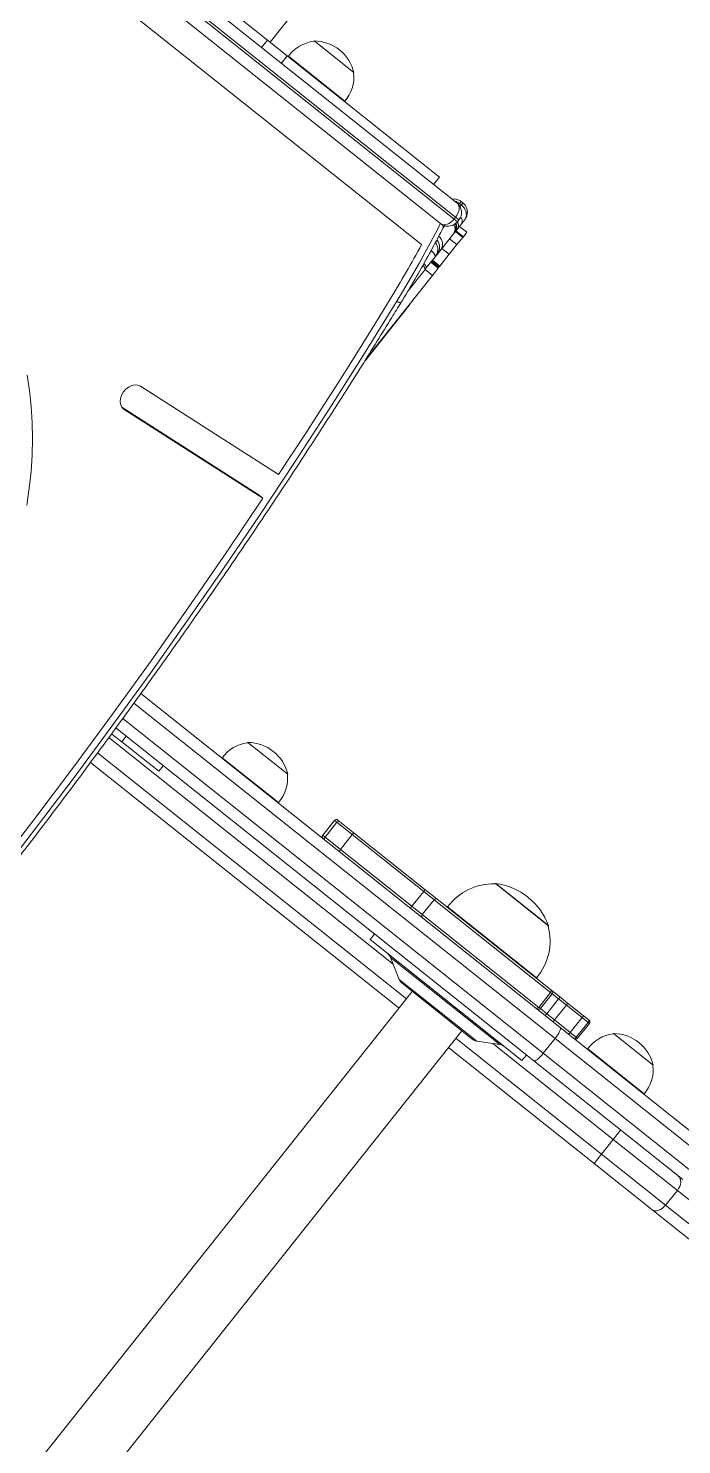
# Model space of a CAD drawing. Header units: millimetres. Extents: x -229914 to 856942, y -268655 to 87212.
# Drawn here: x -134199 to -133923, y 19788 to 20386 of the extents above; entities that cross this region are included whole.
import ezdxf

# ---------------------------------------------------------------- set-up
doc = ezdxf.new("R2010")
doc.units = ezdxf.units.MM

# ---------------------------------------------------------------- blocks, each defined once
blk = doc.blocks.new('Т912NEW')
at = {"color": 7, "linetype": 'Continuous', "lineweight": 15}
for p, q in [((4710.75, 1624.44), (4710.75, 1560.17)), ((4725, 1572.17), (4725, 1571.93)), ((4746.5, 1572.17), (4725, 1572.17)), ((4746.49, 1571.93), (4746.5, 1572.17)), ((4750.93, 1560.37), (4720.56, 1560.37)), ((4720.58, 1560.37), (4720.58, 1560.17)), ((4750.92, 1560.17), (4750.92, 1560.37)), ((4310.75, 1556.17), (4814.87, 1556.17)), ((4580.57, 1560.17), (4709.4, 1560.17)), ((4709.4, 1556.17), (4709.4, 1560.17)), ((4709.4, 1560.17), (4720.06, 1560.17)), ((4720.06, 1556.17), (4720.06, 1560.17)), ((4720.06, 1560.17), (4802.24, 1560.17)), ((4802.24, 1556.17), (4802.24, 1560.17)), ((4816.75, 1557.84), (4815.75, 1557.84)), ((4816.75, 1556.73), (4815.75, 1556.73)), ((4818.08, 1551.17), (4313.96, 1551.17)), ((4313.96, 1550.17), (4818.08, 1550.17)), ((4818.08, 1551.17), (4818.08, 1550.17)), ((4819.87, 1550.17), (4819.87, 1551.17)), ((4821.75, 1552.72), (4821.75, 1550.73)), ((4821.75, 1550.73), (4821.75, 1547.98)), ((4825.75, 1549.18), (4821.75, 1549.18)), ((4825.75, 1549.18), (4825.75, 1546.78)), ((4814.72, 1545.17), (4310.75, 1545.17)), ((4814.72, 1545.17), (4815.6, 1545.17)), ((4821.75, 1547.98), (4821.75, 1545.5)), ((4821.75, 1546.78), (4825.75, 1546.78)), ((4821.75, 1546.38), (4825.75, 1546.38)), ((4821.75, 1545.5), (4821.75, 1545.17)), ((4821.75, 1545.17), (4821.75, 1536.76)), ((4825.75, 1542.48), (4821.75, 1542.48)), ((4825.75, 1546.78), (4825.75, 1546.38)), ((4825.75, 1546.38), (4825.75, 1542.48)), ((4825.75, 1542.48), (4825.75, 1537.28)), ((4821.75, 1537.28), (4825.75, 1537.28)), ((4821.75, 1536.76), (4821.75, 1533.97)), ((4825.75, 1537.28), (4825.75, 1530.92)), ((4814.05, 1533.17), (4322.51, 1533.17)), ((4821.75, 1533.97), (4821.75, 1532.74)), ((4821.75, 1532.74), (4821.75, 1526.72)), ((4821.75, 1530.92), (4825.75, 1530.92)), ((4821.75, 1530.44), (4825.75, 1530.44)), ((4825.75, 1530.92), (4825.75, 1530.44)), ((4825.75, 1530.44), (4825.75, 1530.27)), ((4821.75, 1530.27), (4825.75, 1530.27)), ((4821.75, 1529.76), (4825.75, 1529.76)), ((4821.75, 1526.72), (4821.75, 1525.85)), ((4821.75, 1525.85), (4821.75, 1514.35)), ((4821.75, 1525.85), (4825.75, 1525.85)), ((4825.75, 1530.27), (4825.75, 1529.76)), ((4825.75, 1529.76), (4825.75, 1525.85)), ((4825.75, 1525.85), (4825.75, 1480.91)), ((4825.95, 1510.34), (4825.75, 1510.34)), ((4825.95, 1479.98), (4825.95, 1510.35)), ((4758.51, 1412.51), (4827.31, 1419.65)), ((4757.87, 1400.68), (4825.78, 1407.72)), ((4759.24, 1400.55), (4828.36, 1407.72)), ((4825.78, 1407.72), (4828.36, 1407.72)), ((5006.45, 1341.67), (5006.45, 1341.47)), ((5035.05, 1341.67), (5006.45, 1341.67)), ((5034.09, 1341.68), (5006.75, 1341.68)), ((5035.04, 1341.47), (5035.05, 1341.67)), ((4887.57, 1323.17), (4887.57, 1322.93)), ((4909.07, 1323.17), (4887.57, 1323.17)), ((4909.06, 1322.93), (4909.07, 1323.17)), ((4937.7, 1321.17), (4938.65, 1321.17)), ((4938.65, 1321.17), (4946.7, 1321.17)), ((4946.7, 1321.17), (4984.67, 1321.17)), ((4984.67, 1321.17), (4991.22, 1321.17)), ((4991.22, 1321.17), (5052.46, 1321.17)), ((5043.63, 1321.37), (4996.74, 1321.37)), ((4996.76, 1321.37), (4996.76, 1321.17)), ((5044.76, 1321.37), (5043.63, 1321.37)), ((5044.74, 1321.17), (5044.74, 1321.37)), ((5052.46, 1321.17), (5053.3, 1321.17)), ((5053.3, 1321.17), (5057.35, 1321.17)), ((5057.35, 1321.17), (5061.66, 1321.17)), ((5061.66, 1321.17), (5070.11, 1321.17)), ((5070.11, 1321.17), (5073.07, 1321.17)), ((5073.07, 1321.17), (5073.28, 1321.17)), ((5084.84, 1323.17), (5084.85, 1322.93)), ((5106.34, 1323.17), (5084.84, 1323.17)), ((5106.34, 1322.93), (5106.34, 1323.17)), ((4936.7, 1320.17), (4936.7, 1312.17)), ((4946.26, 1320.17), (4937.96, 1320.17)), ((4937.96, 1320.17), (4937.96, 1312.17)), ((4984.83, 1320.17), (4946.26, 1320.17)), ((4946.26, 1312.17), (4946.26, 1320.17)), ((4990.44, 1320.17), (4984.83, 1320.17)), ((4984.83, 1312.17), (4984.83, 1320.17)), ((4990.44, 1320.17), (4990.44, 1312.17)), ((5053.3, 1320.17), (4990.44, 1320.17)), ((5053.3, 1312.17), (5053.3, 1320.17)), ((5054.14, 1320.17), (5053.3, 1320.17)), ((5054.14, 1312.17), (5054.14, 1320.17)), ((5057.62, 1320.17), (5054.14, 1320.17)), ((5057.62, 1320.17), (5057.62, 1312.17)), ((5061.8, 1320.17), (5057.62, 1320.17)), ((5061.8, 1312.17), (5061.8, 1320.17)), ((5070.3, 1320.17), (5061.8, 1320.17)), ((5070.3, 1312.17), (5070.3, 1320.17)), ((5073.5, 1320.17), (5070.3, 1320.17)), ((5073.5, 1312.17), (5073.5, 1320.17)), ((5074.28, 1312.17), (5074.28, 1320.17)), ((4839.33, 1311.17), (5065.69, 1311.17)), ((4913.5, 1311.37), (4883.13, 1311.37)), ((4883.15, 1311.37), (4883.15, 1311.17)), ((4913.49, 1311.17), (4913.49, 1311.37)), ((4937.96, 1312.17), (4946.26, 1312.17)), ((4946.26, 1312.17), (4984.83, 1312.17)), ((4984.83, 1312.17), (4990.44, 1312.17)), ((4990.44, 1312.17), (5053.3, 1312.17)), ((5053.3, 1312.17), (5054.14, 1312.17)), ((5054.14, 1312.17), (5057.62, 1312.17)), ((5057.62, 1312.17), (5061.8, 1312.17)), ((5061.8, 1312.17), (5070.3, 1312.17)), ((5065.69, 1311.17), (5146.09, 1311.17)), ((5070.3, 1312.17), (5073.5, 1312.17)), ((5110.78, 1311.37), (5080.41, 1311.37)), ((5080.42, 1311.37), (5080.42, 1311.17)), ((5110.76, 1311.17), (5110.76, 1311.37)), ((5066.85, 1306.17), (5066.85, 1298.17)), ((5065.69, 1293.17), (4840.13, 1293.17)), ((4845.75, 1290.17), (4845.75, 1293.17)), ((4865.75, 1290.17), (4865.75, 1293.17)), ((4979.75, 1293.17), (4979.75, 1290.17)), ((5061.75, 1290.17), (5061.75, 1293.17)), ((5146.09, 1293.17), (5065.69, 1293.17)), ((5112.58, 1293.17), (5112.58, 1288.17)), ((4840.28, 1290.17), (4845.75, 1290.17)), ((4865.75, 1290.17), (4845.75, 1290.17)), ((4979.75, 1290.17), (5061.75, 1290.17)), ((4991.28, 1289.63), (4999.82, 1284.7)), ((5041.68, 1284.7), (5050.21, 1289.63)), ((5112.58, 1280.17), (5112.58, 1288.17)), ((5147.2, 1288.17), (5112.58, 1288.17)), ((5147.2, 1280.17), (5147.2, 1288.17)), ((5636.19, 1288.17), (5147.2, 1288.17)), ((5001.82, 1284.17), (5039.68, 1284.17)), ((5007.35, 1284.17), (5007.35, 806.17)), ((5034.15, 806.17), (5034.15, 1284.17)), ((5112.58, 1275.17), (5112.58, 1280.17)), ((5112.58, 1280.17), (5147.2, 1280.17)), ((5147.2, 1280.17), (5636.19, 1280.17)), ((5007.35, 1275.17), (4840.87, 1275.17)), ((5112.58, 1275.17), (5034.15, 1275.17)), ((5143.73, 1275.17), (5112.58, 1275.17)), ((5632.84, 1275.17), (5143.73, 1275.17))]:
    blk.add_line(p, q, dxfattribs=at)
at = {"color": 8, "linetype": 'Continuous', "lineweight": 15}
for p, q in [((4815.75, 1557.84), (4815.75, 1556.73)), ((4815.75, 1556.73), (4815.75, 1556.09)), ((4816.75, 1556.73), (4816.75, 1557.84)), ((4816.75, 1555.8), (4816.75, 1556.73)), ((4819.87, 1551.17), (4818.08, 1551.17)), ((4818.08, 1550.17), (4819.87, 1550.17)), ((4816.75, 1544.19), (4816.75, 1545.53)), ((4758.51, 1400.55), (4759.24, 1400.55)), ((4937.96, 1320.17), (4936.7, 1320.17)), ((5074.28, 1320.17), (5073.5, 1320.17)), ((4936.7, 1312.17), (4937.96, 1312.17)), ((5073.5, 1312.17), (5074.28, 1312.17)), ((5066.85, 1306.17), (4839.57, 1306.17)), ((5151.09, 1306.17), (5066.85, 1306.17)), ((4839.95, 1298.17), (5066.85, 1298.17)), ((5066.85, 1298.17), (5151.09, 1298.17)), ((4993.82, 1288.17), (4840.36, 1288.17)), ((4991.28, 1289.63), (5050.21, 1289.63)), ((5112.58, 1288.17), (5047.68, 1288.17)), ((4840.67, 1280.17), (5007.35, 1280.17)), ((4999.82, 1284.7), (5041.68, 1284.7)), ((5034.15, 1280.17), (5112.58, 1280.17))]:
    blk.add_line(p, q, dxfattribs=at)
at = {"color": 7, "linetype": 'Continuous', "lineweight": 15, "flags": 128}
for points in [[(4818.08, 1551.17), (4818.02, 1552.14), (4817.84, 1553.08), (4817.54, 1553.94), (4817.14, 1554.7), (4816.65, 1555.32), (4816.1, 1555.78), (4815.49, 1556.07), (4814.87, 1556.17)], [(4820.74, 1507.95), (4820.14, 1512.64), (4819.5, 1517.32), (4818.81, 1521.99), (4818.08, 1526.65), (4817.3, 1531.3), (4816.48, 1535.94), (4815.62, 1540.56), (4814.72, 1545.17)], [(4827.31, 1419.65), (4826.31, 1430.58), (4825.26, 1441.5), (4824.17, 1452.41), (4823.03, 1463.31), (4821.85, 1474.21), (4820.62, 1485.09), (4819.34, 1495.97), (4818.02, 1506.84)], [(4840.66, 1185.65), (4840.5, 1212.62), (4840.07, 1239.59), (4839.36, 1266.55), (4838.38, 1293.49), (4837.13, 1320.41), (4835.61, 1347.31), (4833.81, 1374.19), (4831.74, 1401.03), (4829.4, 1427.83), (4826.78, 1454.58), (4823.9, 1481.29), (4820.74, 1507.95)], [(4752.14, 1343.32), (4748.56, 1349.54), (4744.77, 1355.53), (4740.78, 1361.3), (4736.59, 1366.83), (4732.22, 1372.11), (4727.67, 1377.12), (4722.94, 1381.86), (4718.06, 1386.31)], [(4758.51, 1412.51), (4757.34, 1412.19), (4756.27, 1411.48), (4755.38, 1410.43), (4754.72, 1409.11), (4754.35, 1407.62), (4754.29, 1406.06), (4754.54, 1404.53), (4755.09, 1403.13), (4755.89, 1401.97), (4756.9, 1401.12), (4758.04, 1400.63), (4759.24, 1400.55)], [(4837.87, 1185.64), (4837.7, 1213.45), (4837.24, 1241.27), (4836.49, 1269.07), (4835.44, 1296.85), (4834.11, 1324.61), (4832.48, 1352.35), (4830.56, 1380.06), (4828.36, 1407.72)], [(5065.69, 1311.17), (5065.91, 1311.07), (5066.13, 1310.79), (5066.33, 1310.32), (5066.51, 1309.7), (5066.65, 1308.94), (5066.76, 1308.08), (5066.83, 1307.14), (5066.85, 1306.17)], [(5066.85, 1298.17), (5066.83, 1297.19), (5066.76, 1296.25), (5066.65, 1295.39), (5066.51, 1294.63), (5066.33, 1294.01), (5066.13, 1293.55), (5065.91, 1293.26), (5065.69, 1293.17)], [(5143.73, 1293.17), (5144.41, 1293.07), (5145.06, 1292.78), (5145.66, 1292.32), (5146.18, 1291.7), (5146.61, 1290.94), (5146.93, 1290.08), (5147.13, 1289.14), (5147.2, 1288.17)], [(5143.73, 1275.17), (5144.41, 1275.26), (5145.06, 1275.55), (5145.66, 1276.01), (5146.18, 1276.63), (5146.61, 1277.39), (5146.93, 1278.25), (5147.13, 1279.19), (5147.2, 1280.17)]]:
    blk.add_lwpolyline(points, dxfattribs=at)
at = {"color": 8, "linetype": 'Continuous', "lineweight": 15, "flags": 128}
blk.add_lwpolyline([(4815.44, 1545.25), (4815.49, 1545.26), (4816.1, 1545.55), (4816.65, 1546.01), (4817.14, 1546.63), (4817.54, 1547.39), (4817.84, 1548.25), (4818.02, 1549.19), (4818.08, 1550.17)], dxfattribs=at)
at = {"color": 7, "linetype": 'Continuous', "lineweight": 15}
for centre, radius, start, end in [((4735.75, 1558.36), 17.5, 52.09996, 127.90004), ((4735.75, 1561.17), 15.21, 134.95579, 183.0153), ((4735.75, 1561.17), 15.21, 356.9847, 45.04421), ((4814.87, 1551.17), 5, 0, 90), ((4814.87, 1550.17), 5, 278.71088, 0), ((4816.75, 1545.5), 5, 0.00278, 52.19627), ((4328.83, 1446.44), 492.9, 7.03865, 10.13421), ((5020.75, 1318.18), 27.5, 58.66775, 121.33225), ((5020.75, 1322.17), 24.02, 126.5241, 181.90856), ((5020.75, 1322.17), 24.02, 358.09144, 53.4759), ((4898.32, 1312.17), 15.21, 134.95579, 183.0153), ((4898.32, 1309.36), 17.5, 52.09996, 127.90004), ((4898.32, 1312.17), 15.21, 356.9847, 45.04421), ((4937.7, 1320.17), 1, 90, 180), ((4938.84, 1320.3), 0.888, 102.66452, 188.62745), ((4983.14, 1320.41), 1.71, 351.78652, 26.32636), ((4991.35, 1320.27), 0.91, 98.0719, 186.27608), ((5053.21, 1320.24), 0.931, 355.4979, 84.6713), ((5056.47, 1320.4), 1.17, 348.54761, 40.85174), ((5059.86, 1320.41), 1.95, 352.77029, 22.76248), ((5073.28, 1320.17), 1, 0, 90), ((5095.6, 1312.17), 15.21, 134.95579, 183.0153), ((5095.59, 1309.36), 17.5, 52.09996, 127.90004), ((5095.59, 1312.17), 15.21, 356.9847, 45.04421), ((4937.7, 1312.17), 1, 180, 270), ((4938.84, 1312.03), 0.888, 171.38113, 257.3269), ((4983.14, 1311.92), 1.71, 333.67927, 8.20785), ((4991.35, 1312.07), 0.91, 173.73225, 261.91976), ((5053.21, 1312.09), 0.931, 275.33686, 4.49393), ((5056.47, 1311.93), 1.17, 319.15598, 11.44467), ((5059.82, 1311.92), 1.99, 337.73231, 7.08377), ((5073.28, 1312.17), 1, 270, 0), ((4989.28, 1286.17), 4, 60, 90), ((5052.21, 1286.17), 4, 90, 120), ((5001.82, 1288.17), 4, 240, 270), ((5039.68, 1288.17), 4, 270, 300)]:
    blk.add_arc(centre, radius, start, end, dxfattribs=at)
at = {"color": 8, "linetype": 'Continuous', "lineweight": 15}
for centre, radius, start, end in [((4819.35, 1549.94), 2.53, 18.25832, 81.93462), ((4817.61, 1545.37), 4.14, 1.80335, 59.51742), ((4819.08, 1547.47), 2.72, 10.93553, 73.16351), ((4818.05, 1544.87), 3.71, 4.68927, 66.98451), ((4817.45, 1536.1), 4.35, 8.77713, 89.06123), ((4816.75, 1533.97), 5, 359.99988, 77.38458), ((4816.75, 1532.74), 5, 0.00032, 74.51705), ((4819.15, 1529.9), 3.85, 47.43088, 96.30601), ((4819.96, 1525.16), 2.37, 41.12216, 93.33116), ((4820, 1524.21), 2.4, 43.12934, 90.70066), ((4820.77, 1510.68), 2.73, 269.49413, 309.13337)]:
    blk.add_arc(centre, radius, start, end, dxfattribs=at)
at = {"color": 7, "linetype": 'Continuous', "lineweight": 15}
for points, knots in [([(4815.75, 1557.82), (4815.24, 1557.77), (4814.24, 1557.67), (4812.97, 1557.06), (4812.37, 1556.43), (4812.12, 1556.17)], [0, 0, 0, 0, 0.370329, 0.732323, 1, 1, 1, 1]), ([(4821.75, 1552.72), (4821.75, 1552.72), (4821.75, 1553.32), (4821.55, 1554.45), (4820.76, 1555.91), (4819.63, 1556.97), (4818.26, 1557.68), (4817.26, 1557.77), (4816.75, 1557.82)], [0, 0, 0, 0, 0.001879, 0.225753, 0.430592, 0.620528, 0.808105, 1, 1, 1, 1]), ([(4821.75, 1552.72), (4821.75, 1552.72), (4821.75, 1552.95), (4821.69, 1553.4), (4821.4, 1554.25), (4820.76, 1555.18), (4819.63, 1556.04), (4818.26, 1556.61), (4817.26, 1556.69), (4816.75, 1556.73)], [0, 0, 0, 0, 0.001848, 0.115712, 0.226293, 0.431288, 0.621321, 0.808644, 1, 1, 1, 1]), ([(4815.6, 1545.17), (4815.87, 1545.11), (4816.47, 1544.99), (4816.82, 1544.56), (4816.79, 1544.18), (4816.79, 1544.17)], [0, 0, 0, 0, 0.44343, 0.9855227, 1, 1, 1, 1]), ([(4822.49, 1508.56), (4822.25, 1510.51), (4821.53, 1516.15), (4820.15, 1525.44), (4818.5, 1535.37), (4817.29, 1541.58), (4816.78, 1544.17)], [0, 0, 0, 0, 0.162841, 0.47137, 0.779912, 1, 1, 1, 1]), ([(4842.45, 1185.65), (4842.44, 1190.11), (4842.41, 1203.04), (4842.17, 1224.44), (4841.66, 1249.84), (4840.91, 1275.23), (4839.91, 1300.6), (4838.67, 1325.96), (4837.19, 1351.29), (4835.47, 1376.6), (4833.51, 1401.88), (4831.31, 1427.13), (4828.87, 1452.34), (4826.23, 1477.06), (4824.06, 1495.8), (4822.79, 1506.14), (4822.49, 1508.56)], [0, 0, 0, 0, 0.0412572, 0.1196039, 0.197951, 0.2762989, 0.3546465, 0.4329933, 0.5113411, 0.5896888, 0.6680359, 0.7463835, 0.8247311, 0.9030789, 0.9773033, 1, 1, 1, 1]), ([(4946.26, 1320.17), (4946.27, 1320.28), (4946.28, 1320.5), (4946.35, 1320.8), (4946.46, 1321.03), (4946.58, 1321.14), (4946.66, 1321.17), (4946.69, 1321.17), (4946.7, 1321.17)], [0, 0, 0, 0, 0.214574, 0.429066, 0.643743, 0.858398, 0.983402, 1, 1, 1, 1]), ([(5053.3, 1320.17), (5053.29, 1320.28), (5053.27, 1320.5), (5053.13, 1320.8), (5052.91, 1321.03), (5052.69, 1321.14), (5052.54, 1321.16), (5052.48, 1321.17), (5052.46, 1321.17)], [0, 0, 0, 0, 0.214613, 0.429321, 0.643954, 0.858635, 0.96606, 1, 1, 1, 1]), ([(5070.11, 1321.17), (5070.12, 1321.17), (5070.13, 1321.16), (5070.16, 1321.14), (5070.21, 1321.03), (5070.26, 1320.8), (5070.29, 1320.5), (5070.3, 1320.28), (5070.3, 1320.17)], [0, 0, 0, 0, 0.0388054, 0.1414316, 0.356097, 0.5707215, 0.7853903, 1, 1, 1, 1]), ([(5073.07, 1321.17), (5073.07, 1321.17), (5073.1, 1321.17), (5073.18, 1321.14), (5073.3, 1321.03), (5073.41, 1320.8), (5073.49, 1320.5), (5073.5, 1320.28), (5073.5, 1320.17)], [0, 0, 0, 0, 0.01079, 0.142069, 0.356643, 0.571128, 0.78565, 1, 1, 1, 1]), ([(4946.7, 1311.17), (4946.69, 1311.17), (4946.66, 1311.17), (4946.58, 1311.19), (4946.46, 1311.3), (4946.35, 1311.53), (4946.28, 1311.83), (4946.27, 1312.05), (4946.26, 1312.17)], [0, 0, 0, 0, 0.016599, 0.141608, 0.35633, 0.570915, 0.785417, 1, 1, 1, 1]), ([(5052.46, 1311.17), (5052.48, 1311.17), (5052.54, 1311.17), (5052.69, 1311.19), (5052.91, 1311.3), (5053.13, 1311.53), (5053.27, 1311.83), (5053.29, 1312.05), (5053.3, 1312.17)], [0, 0, 0, 0, 0.03394, 0.141365, 0.356046, 0.570679, 0.785387, 1, 1, 1, 1]), ([(5070.11, 1311.17), (5070.12, 1311.17), (5070.13, 1311.17), (5070.16, 1311.19), (5070.21, 1311.3), (5070.26, 1311.53), (5070.29, 1311.83), (5070.3, 1312.05), (5070.3, 1312.17)], [0, 0, 0, 0, 0.0388054, 0.1414316, 0.356097, 0.5707215, 0.7853903, 1, 1, 1, 1]), ([(5073.5, 1312.17), (5073.5, 1312.05), (5073.49, 1311.83), (5073.41, 1311.53), (5073.3, 1311.3), (5073.18, 1311.19), (5073.1, 1311.17), (5073.07, 1311.17), (5073.07, 1311.17)], [0, 0, 0, 0, 0.214354, 0.42888, 0.643368, 0.857945, 0.989209, 1, 1, 1, 1])]:
    blk.add_open_spline(points, degree=3, knots=knots, dxfattribs=at)
at = {"color": 8, "linetype": 'Continuous', "lineweight": 15}
blk.add_open_spline([(4815.75, 1556.73), (4815.23, 1556.7), (4814.37, 1556.65), (4813.63, 1556.3), (4813.33, 1556.17)], degree=3, knots=[0, 0, 0, 0, 0.597173, 1, 1, 1, 1], dxfattribs=at)

msp = doc.modelspace()

# ---------------------------------------------------------------- block references
at = {"rotation": 321.4676820499667}
msp.add_blockref('Т912NEW', (-138753.82306, 22094.20638), dxfattribs=at)

doc.saveas('drawing.dxf')
